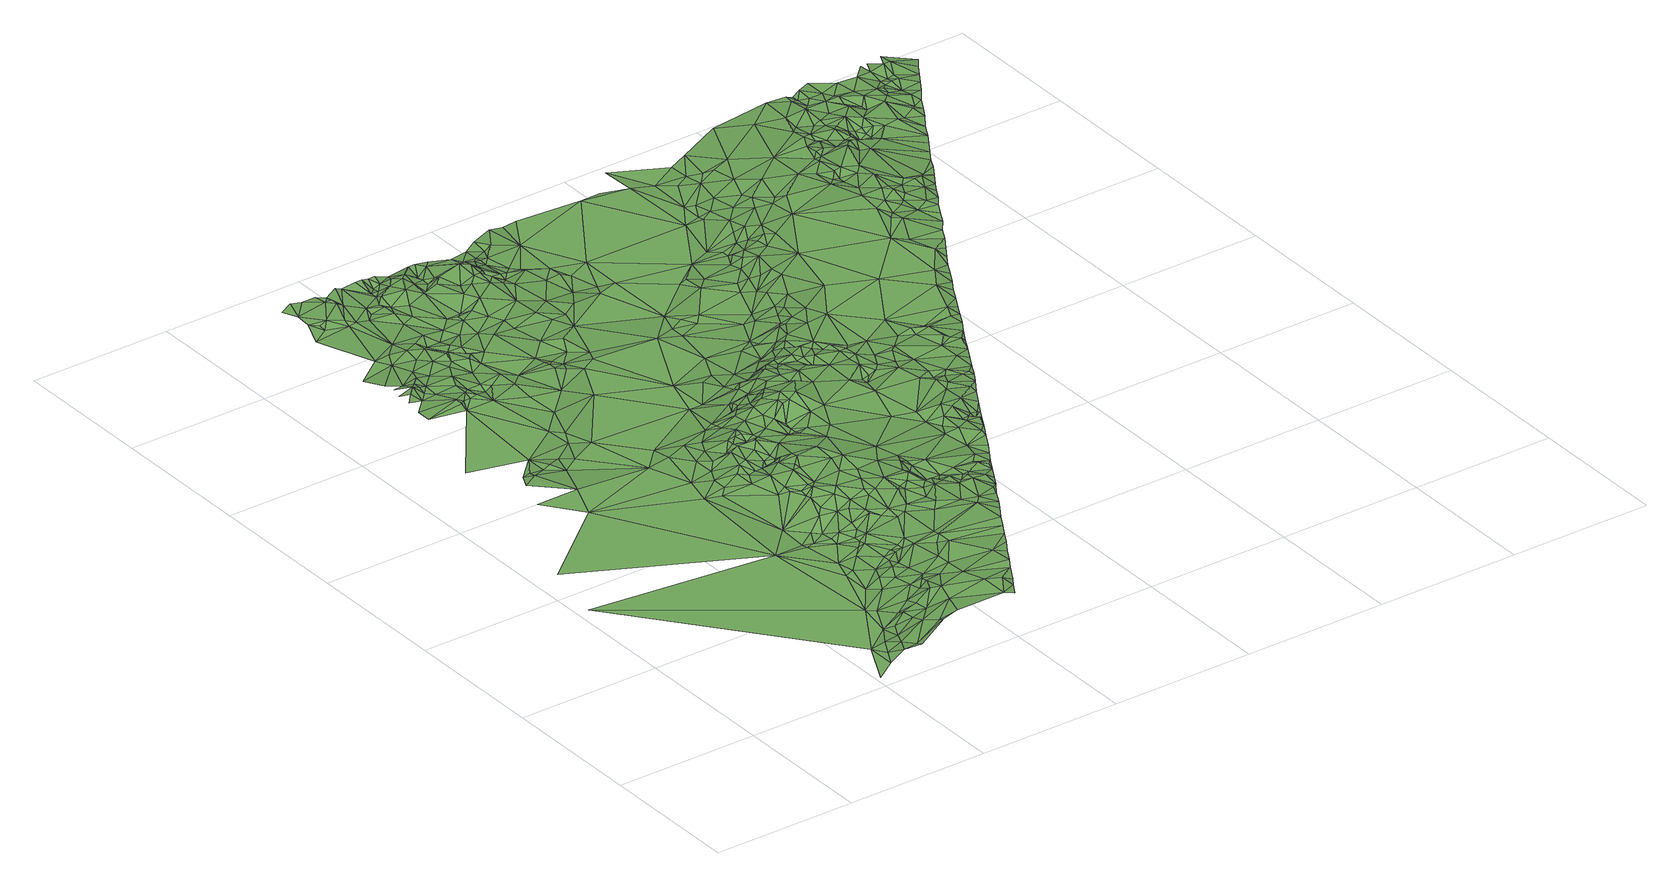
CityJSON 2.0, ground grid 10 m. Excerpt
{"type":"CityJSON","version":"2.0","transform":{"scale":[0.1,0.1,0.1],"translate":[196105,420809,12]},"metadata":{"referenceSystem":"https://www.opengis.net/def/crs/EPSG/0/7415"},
"CityObjects":{
"plantcover1":{"type":"PlantCover","attributes":{"3df_class":"Forest","bgt_fysiekvoorkomen":"groenvoorziening","bgt_status":"bestaand","identificatienamespace":"NL.IMGeo","begroeidterreindeeloptalud":"true","plus_fysiekvoorkomen":"gras- en kruidachtigen","relatievehoogteligging":0,"aantal_punten":0},"geometry":[{"type":"MultiSurface","lod":"1","boundaries":[[[0,1,2]],[[3,4,0]],[[4,5,0]],[[4,6,5]],[[0,5,7]],[[5,6,8]],[[5,8,7]],[[1,9,2]],[[8,6,10]],[[6,11,10]],[[12,0,7]],[[7,8,13]],[[9,14,15]],[[12,7,13]],[[8,10,16]],[[10,11,17]],[[0,12,1]],[[16,13,8]],[[13,18,12]],[[10,19,16]],[[19,10,17]],[[13,20,18]],[[16,20,13]],[[12,18,21]],[[14,22,23]],[[1,12,24]],[[20,21,18]],[[12,21,25]],[[24,12,25]],[[19,17,26]],[[16,27,20]],[[19,28,16]],[[21,20,27]],[[29,30,31]],[[25,21,32]],[[22,31,30]],[[19,26,28]],[[16,28,27]],[[24,25,33]],[[21,27,32]],[[24,34,1]],[[31,35,29]],[[32,33,25]],[[31,36,35]],[[37,29,35]],[[1,34,38]],[[32,27,39]],[[40,24,33]],[[9,1,41]],[[38,41,1]],[[22,42,31]],[[33,32,39]],[[27,28,43]],[[40,34,24]],[[43,39,27]],[[35,36,37]],[[36,31,42]],[[39,44,33]],[[9,45,14]],[[46,22,14]],[[26,47,28]],[[37,48,49]],[[44,40,33]],[[37,36,50]],[[34,51,38]],[[42,50,36]],[[39,52,44]],[[39,43,52]],[[41,38,53]],[[9,41,54]],[[40,55,34]],[[44,56,40]],[[34,55,51]],[[44,52,56]],[[28,57,43]],[[50,58,37]],[[38,51,59]],[[38,59,53]],[[42,58,50]],[[54,41,53]],[[54,60,9]],[[43,61,52]],[[56,62,40]],[[46,42,22]],[[40,62,55]],[[9,60,63]],[[52,61,56]],[[14,45,64]],[[55,65,51]],[[47,57,28]],[[66,58,42]],[[9,63,67]],[[56,61,62]],[[51,65,59]],[[53,68,54]],[[64,46,14]],[[43,69,61]],[[55,62,70]],[[71,72,73]],[[53,59,68]],[[9,67,45]],[[55,70,65]],[[37,58,74]],[[75,76,77]],[[57,69,43]],[[60,78,63]],[[76,79,80]],[[54,81,60]],[[46,66,42]],[[65,82,59]],[[83,65,70]],[[61,84,62]],[[72,71,75]],[[68,85,54]],[[75,79,76]],[[58,66,74]],[[48,86,73]],[[81,78,60]],[[68,59,87]],[[83,82,65]],[[62,88,70]],[[89,63,78]],[[86,71,73]],[[90,79,91]],[[59,82,87]],[[85,81,54]],[[67,63,89]],[[61,69,84]],[[92,48,37]],[[93,79,75]],[[94,95,47]],[[74,92,37]],[[62,84,88]],[[47,96,57]],[[81,97,78]],[[83,98,82]],[[99,93,75]],[[93,100,79]],[[101,83,70]],[[78,102,89]],[[103,104,105]],[[68,87,106]],[[97,102,78]],[[107,91,79]],[[85,68,106]],[[95,96,47]],[[82,98,87]],[[100,107,79]],[[71,99,75]],[[45,67,108]],[[83,109,98]],[[66,110,74]],[[98,111,87]],[[88,101,70]],[[85,112,81]],[[103,105,91]],[[81,113,97]],[[93,114,100]],[[67,89,115]],[[87,111,106]],[[110,66,46]],[[99,114,93]],[[100,114,107]],[[107,116,91]],[[97,113,102]],[[86,48,117]],[[85,106,112]],[[57,118,69]],[[101,109,83]],[[119,113,81]],[[98,109,111]],[[112,119,81]],[[86,117,71]],[[89,102,115]],[[114,116,107]],[[45,108,120]],[[106,111,121]],[[67,122,108]],[[95,123,96]],[[109,121,111]],[[57,96,118]],[[103,124,104]],[[71,125,99]],[[48,126,117]],[[112,106,127]],[[45,128,64]],[[91,116,129]],[[84,69,130]],[[84,131,88]],[[106,121,127]],[[127,119,112]],[[71,117,125]],[[99,132,114]],[[45,120,128]],[[133,92,74]],[[119,134,113]],[[115,135,67]],[[110,133,74]],[[109,136,121]],[[102,113,137]],[[92,138,48]],[[139,101,88]],[[136,109,101]],[[129,103,91]],[[122,67,140]],[[119,127,134]],[[114,141,116]],[[121,136,127]],[[138,126,48]],[[96,123,118]],[[99,125,132]],[[134,142,113]],[[137,115,102]],[[126,125,117]],[[108,143,120]],[[144,140,67]],[[135,144,67]],[[145,46,64]],[[118,146,69]],[[113,142,137]],[[122,143,108]],[[131,139,88]],[[141,129,116]],[[147,110,46]],[[126,148,125]],[[128,149,64]],[[132,150,114]],[[134,127,151]],[[84,130,131]],[[101,152,136]],[[153,115,137]],[[114,150,141]],[[130,69,146]],[[153,135,115]],[[120,154,128]],[[138,148,126]],[[155,92,133]],[[156,101,139]],[[120,143,154]],[[125,157,132]],[[134,151,142]],[[157,125,148]],[[158,127,136]],[[159,124,103]],[[160,161,162]],[[145,147,46]],[[163,137,142]],[[145,64,164]],[[122,140,165]],[[155,138,92]],[[156,152,101]],[[164,64,149]],[[124,166,160]],[[167,143,122]],[[168,103,129]],[[156,139,131]],[[151,127,169]],[[157,150,132]],[[142,170,163]],[[142,151,170]],[[165,167,122]],[[137,171,153]],[[140,172,165]],[[143,173,154]],[[129,141,174]],[[153,171,135]],[[140,144,172]],[[154,175,128]],[[162,161,176]],[[138,177,148]],[[127,158,169]],[[128,175,149]],[[148,177,157]],[[161,160,166]],[[143,167,173]],[[178,144,135]],[[159,103,179]],[[162,180,181]],[[182,136,152]],[[183,137,163]],[[176,180,162]],[[144,178,172]],[[184,165,172]],[[159,185,124]],[[180,176,161]],[[178,135,171]],[[151,169,170]],[[158,136,182]],[[154,173,175]],[[186,150,157]],[[141,150,187]],[[129,174,168]],[[137,183,171]],[[103,168,179]],[[188,181,189]],[[163,170,183]],[[172,178,184]],[[177,186,157]],[[190,164,149]],[[167,165,191]],[[110,192,133]],[[167,193,173]],[[141,187,174]],[[138,194,177]],[[191,165,184]],[[169,195,170]],[[193,175,173]],[[138,155,196]],[[166,124,185]],[[180,161,166]],[[147,145,197]],[[198,130,146]],[[158,195,169]],[[145,164,197]],[[171,199,178]],[[184,178,200]],[[149,175,201]],[[190,149,201]],[[183,199,171]],[[181,202,189]],[[203,193,167]],[[185,159,179]],[[170,204,183]],[[205,175,193]],[[177,194,186]],[[178,199,200]],[[138,206,194]],[[180,207,181]],[[195,158,182]],[[170,195,204]],[[191,184,200]],[[186,208,150]],[[164,190,209]],[[210,167,191]],[[196,206,138]],[[130,211,131]],[[187,150,208]],[[203,167,210]],[[203,205,193]],[[133,192,155]],[[175,205,201]],[[168,174,212]],[[166,213,180]],[[131,214,156]],[[168,212,179]],[[202,181,207]],[[215,199,183]],[[198,216,130]],[[174,187,217]],[[218,191,200]],[[197,164,209]],[[182,152,219]],[[195,182,220]],[[215,183,204]],[[190,201,221]],[[190,221,209]],[[210,191,222]],[[194,223,186]],[[218,222,191]],[[205,203,224]],[[217,225,174]],[[226,203,210]],[[185,179,227]],[[228,180,213]],[[208,217,187]],[[212,174,225]],[[185,229,166]],[[204,195,230]],[[166,229,213]],[[231,200,199]],[[205,232,201]],[[233,203,226]],[[147,234,110]],[[186,223,208]],[[227,179,212]],[[152,156,235]],[[224,203,233]],[[180,228,207]],[[130,216,211]],[[182,219,220]],[[230,215,204]],[[236,226,210]],[[205,224,237]],[[201,232,221]],[[238,196,155]],[[206,223,194]],[[239,199,215]],[[205,237,232]],[[220,240,195]],[[210,222,241]],[[236,233,226]],[[241,222,218]],[[197,209,242]],[[221,243,209]],[[147,197,244]],[[230,195,240]],[[245,202,207]],[[221,232,246]],[[211,214,131]],[[217,208,247]],[[229,185,248]],[[249,218,200]],[[224,233,250]],[[251,225,217]],[[231,199,239]],[[252,236,210]],[[212,225,251]],[[253,213,229]],[[230,239,215]],[[233,236,250]],[[243,221,246]],[[252,210,241]],[[227,212,254]],[[242,209,243]],[[238,206,196]],[[255,237,224]],[[224,250,255]],[[247,251,217]],[[251,254,212]],[[256,185,227]],[[213,253,228]],[[231,249,200]],[[250,236,252]],[[223,257,208]],[[207,228,258]],[[245,207,259]],[[219,152,235]],[[220,219,260]],[[232,237,261]],[[208,257,247]],[[249,241,218]],[[246,232,262]],[[223,206,263]],[[207,258,259]],[[264,243,246]],[[238,155,192]],[[237,255,261]],[[239,230,265]],[[244,197,242]],[[240,220,266]],[[256,227,254]],[[267,156,214]],[[228,253,258]],[[265,230,240]],[[261,262,232]],[[185,268,248]],[[220,260,269]],[[192,110,234]],[[270,254,251]],[[259,258,253]],[[229,248,271]],[[272,231,239]],[[246,273,264]],[[206,238,263]],[[274,251,247]],[[243,275,242]],[[229,271,253]],[[266,220,269]],[[276,255,250]],[[223,263,257]],[[252,276,250]],[[262,273,246]],[[256,268,185]],[[247,257,274]],[[275,243,264]],[[241,277,252]],[[235,156,267]],[[255,276,261]],[[272,239,265]],[[251,274,278]],[[279,254,270]],[[251,280,270]],[[279,256,254]],[[240,281,265]],[[280,251,278]],[[266,281,240]],[[282,264,273]],[[259,253,283]],[[284,231,272]],[[262,261,285]],[[284,249,231]],[[277,241,249]],[[275,264,282]],[[260,219,286]],[[234,147,244]],[[262,285,273]],[[271,248,287]],[[288,242,275]],[[276,252,277]],[[261,276,285]],[[244,242,288]],[[289,282,273]],[[274,257,290]],[[248,291,287]],[[273,285,289]],[[281,292,265]],[[282,289,275]],[[281,266,292]],[[266,269,293]],[[260,294,269]],[[274,290,278]],[[268,291,248]],[[271,295,253]],[[249,284,277]],[[278,290,280]],[[283,253,295]],[[286,219,235]],[[266,293,292]],[[296,263,238]],[[297,272,265]],[[298,256,279]],[[263,299,257]],[[300,271,287]],[[301,279,270]],[[280,301,270]],[[302,265,292]],[[303,244,288]],[[260,286,294]],[[275,289,304]],[[269,294,293]],[[272,297,284]],[[256,298,268]],[[276,305,285]],[[285,306,289]],[[287,291,300]],[[304,288,275]],[[307,244,303]],[[308,265,302]],[[290,257,299]],[[300,309,271]],[[297,265,308]],[[310,292,293]],[[238,192,311]],[[312,303,288]],[[305,306,285]],[[296,313,263]],[[314,291,268]],[[289,306,304]],[[277,315,276]],[[279,301,298]],[[292,310,302]],[[315,277,284]],[[312,307,303]],[[293,294,310]],[[296,238,316]],[[313,317,263]],[[318,295,271]],[[290,319,280]],[[312,288,304]],[[300,291,320]],[[268,298,314]],[[309,318,271]],[[244,307,234]],[[299,263,317]],[[235,267,321]],[[305,276,315]],[[300,320,309]],[[286,235,322]],[[314,320,291]],[[319,301,280]],[[323,310,294]],[[302,324,308]],[[238,311,316]],[[325,294,286]],[[310,326,302]],[[307,312,327]],[[297,328,284]],[[329,309,320]],[[306,330,304]],[[306,305,331]],[[332,297,308]],[[324,302,326]],[[309,329,318]],[[333,295,334]],[[294,335,323]],[[295,318,334]],[[322,325,286]],[[312,304,336]],[[326,310,323]],[[324,332,308]],[[337,235,321]],[[307,327,338]],[[235,337,322]],[[315,284,328]],[[339,290,299]],[[314,340,320]],[[313,341,317]],[[298,342,314]],[[294,325,335]],[[296,343,313]],[[331,305,344]],[[330,336,304]],[[331,345,306]],[[346,298,301]],[[290,339,319]],[[316,343,296]],[[306,345,330]],[[344,305,315]],[[299,317,341]],[[312,336,327]],[[323,347,326]],[[348,234,307]],[[326,349,324]],[[338,348,307]],[[349,332,324]],[[347,323,335]],[[350,297,332]],[[313,343,341]],[[333,334,351]],[[320,352,329]],[[353,192,234]],[[342,340,314]],[[319,346,301]],[[334,318,354]],[[331,344,355]],[[298,346,342]],[[318,329,356]],[[311,343,316]],[[192,353,311]],[[357,345,331]],[[332,349,358]],[[350,328,297]],[[357,331,355]],[[340,352,320]],[[359,347,335]],[[359,335,325]],[[360,326,347]],[[327,361,338]],[[362,351,334]],[[360,349,326]],[[344,315,363]],[[337,364,322]],[[325,322,365]],[[358,350,332]],[[362,334,354]],[[318,356,354]],[[355,344,363]],[[327,336,366]],[[357,367,345]],[[357,355,363]],[[347,359,360]],[[329,352,356]],[[368,359,325]],[[361,369,338]],[[299,341,370]],[[351,362,371]],[[336,330,372]],[[327,366,361]],[[345,372,330]],[[369,348,338]],[[322,364,373]],[[374,358,349]],[[346,375,342]],[[376,234,348]],[[373,365,322]],[[315,328,377]],[[377,363,315]],[[339,299,378]],[[341,343,370]],[[362,354,379]],[[367,380,345]],[[365,368,325]],[[360,374,349]],[[374,350,358]],[[354,356,379]],[[311,381,343]],[[371,362,379]],[[342,382,340]],[[383,366,336]],[[342,375,384]],[[360,359,385]],[[319,339,386]],[[359,368,385]],[[319,387,346]],[[357,388,367]],[[376,353,234]],[[357,363,388]],[[382,352,340]],[[336,372,383]],[[371,379,389]],[[380,372,345]],[[361,390,369]],[[346,391,375]],[[299,370,378]],[[356,392,379]],[[368,365,393]],[[366,390,361]],[[369,390,348]],[[352,394,356]],[[393,385,368]],[[342,384,382]],[[395,374,360]],[[367,396,380]],[[363,377,388]],[[381,311,353]],[[391,384,375]],[[356,394,392]],[[397,339,378]],[[360,385,395]],[[398,373,364]],[[398,365,373]],[[399,366,383]],[[400,343,381]],[[386,387,319]],[[367,388,396]],[[391,346,387]],[[400,370,343]],[[397,386,339]],[[389,379,401]],[[348,402,376]],[[393,365,403]],[[379,392,401]],[[380,396,372]],[[385,393,404]],[[390,366,405]],[[352,406,394]],[[382,406,352]],[[407,383,372]],[[366,399,405]],[[390,408,348]],[[365,398,403]],[[395,385,404]],[[399,383,407]],[[393,403,404]],[[407,372,396]],[[394,409,392]],[[410,378,370]],[[382,384,411]],[[408,402,348]],[[376,412,353]],[[409,401,392]],[[328,350,413]],[[414,384,391]],[[388,415,396]],[[388,377,416]],[[408,390,405]],[[377,328,417]],[[406,409,394]],[[396,415,407]],[[382,418,406]],[[410,370,400]],[[403,398,419]],[[402,420,376]],[[414,391,387]],[[405,399,421]],[[374,413,350]],[[421,399,407]],[[395,404,422]],[[423,374,395]],[[424,376,420]],[[414,411,384]],[[425,418,382]],[[408,405,421]],[[415,388,416]],[[424,412,376]],[[425,382,411]],[[404,403,426]],[[406,418,427]],[[406,428,409]],[[429,397,378]],[[430,386,397]],[[403,419,426]],[[395,422,431]],[[408,421,432]],[[433,407,415]],[[401,409,434]],[[426,422,404]],[[435,378,410]],[[406,427,428]],[[421,407,433]],[[377,417,416]],[[408,436,402]],[[437,387,386]],[[425,438,418]],[[439,420,402]],[[423,395,431]],[[411,440,425]],[[418,438,427]],[[400,435,410]],[[428,441,409]],[[408,432,436]],[[442,353,412]],[[439,424,420]],[[443,381,353]],[[414,387,437]],[[444,411,414]],[[441,434,409]],[[402,436,439]],[[425,440,438]],[[432,421,445]],[[443,400,381]],[[446,415,416]],[[426,447,422]],[[374,423,448]],[[428,427,449]],[[397,429,430]],[[440,411,444]],[[438,449,427]],[[429,378,435]],[[445,421,433]],[[439,450,424]],[[417,328,451]],[[442,412,424]],[[452,431,422]],[[447,452,422]],[[450,439,436]],[[430,437,386]],[[446,433,415]],[[451,328,413]],[[374,448,413]],[[426,452,447]],[[436,432,453]],[[441,428,454]],[[431,452,423]],[[441,455,434]],[[428,449,454]],[[453,432,445]],[[414,456,444]],[[457,440,444]],[[440,458,438]],[[450,459,424]],[[460,353,442]],[[449,438,458]],[[445,433,461]],[[462,450,436]],[[441,454,455]],[[437,456,414]],[[424,459,442]],[[462,436,453]],[[400,443,435]],[[461,433,446]],[[458,440,457]],[[423,452,463]],[[457,444,456]],[[449,458,454]],[[464,453,445]],[[445,461,464]],[[465,450,462]],[[429,466,430]],[[417,467,416]],[[460,443,353]],[[435,466,429]],[[465,468,450]],[[423,463,448]],[[468,459,450]],[[416,469,446]],[[455,454,470]],[[471,462,453]],[[464,461,446]],[[457,456,472]],[[471,453,464]],[[473,437,430]],[[457,474,458]],[[457,472,474]],[[475,465,462]],[[473,430,466]],[[456,437,476]],[[460,442,459]],[[456,477,472]],[[471,475,462]],[[458,478,454]],[[475,468,465]],[[413,448,479]],[[417,451,480]],[[467,469,416]],[[481,448,463]],[[454,482,470]],[[483,471,464]],[[458,474,484]],[[456,476,477]],[[466,435,485]],[[486,451,413]],[[472,477,487]],[[474,472,488]],[[458,484,478]],[[482,454,478]],[[475,471,489]],[[488,472,487]],[[468,475,490]],[[479,486,413]],[[491,459,468]],[[489,471,483]],[[417,480,467]],[[492,476,437]],[[437,473,492]],[[484,474,493]],[[446,494,464]],[[474,488,493]],[[483,464,495]],[[490,475,489]],[[448,481,496]],[[491,468,490]],[[479,448,497]],[[477,498,487]],[[499,451,486]],[[466,485,473]],[[476,498,477]],[[488,487,500]],[[478,484,501]],[[479,499,486]],[[482,478,502]],[[489,483,503]],[[484,493,501]],[[448,496,497]],[[469,494,446]],[[488,500,493]],[[476,492,498]],[[480,451,504]],[[459,491,505]],[[506,490,489]],[[495,464,494]],[[495,503,483]],[[460,459,507]],[[500,487,498]],[[501,502,478]],[[490,508,491]],[[509,435,443]],[[504,451,499]],[[503,506,489]],[[510,485,435]],[[443,460,511]],[[512,499,479]],[[508,490,506]],[[493,500,513]],[[497,512,479]],[[513,501,493]],[[507,459,505]],[[495,514,503]],[[515,482,502]],[[492,473,516]],[[467,517,469]],[[518,500,498]],[[494,514,495]],[[519,473,485]],[[520,491,508]],[[521,502,501]],[[492,522,498]],[[506,503,523]],[[497,496,524]],[[499,512,525]],[[523,503,514]],[[513,500,518]],[[491,520,505]],[[513,526,501]],[[443,511,527]],[[499,528,504]],[[512,497,524]],[[499,525,528]],[[529,508,506]],[[469,517,530]],[[526,521,501]],[[515,502,521]],[[467,480,531]],[[532,514,494]],[[509,510,435]],[[522,518,498]],[[532,523,514]],[[533,494,469]],[[520,508,529]],[[519,516,473]],[[506,523,534]],[[535,513,518]],[[536,526,513]],[[512,537,525]],[[538,480,504]],[[539,511,460]],[[516,522,492]],[[530,533,469]],[[521,526,536]],[[509,443,527]],[[460,507,539]],[[528,525,537]],[[529,506,534]],[[535,536,513]],[[524,540,512]],[[541,507,505]],[[530,517,542]],[[485,510,519]],[[537,512,540]],[[543,517,467]],[[532,544,523]],[[545,535,518]],[[522,545,518]],[[520,546,505]],[[528,547,504]],[[494,548,532]],[[544,534,523]],[[549,515,521]],[[520,529,550]],[[521,536,549]],[[537,551,528]],[[540,524,552]],[[533,530,542]],[[553,542,517]],[[541,505,546]],[[529,534,554]],[[555,494,533]],[[540,556,537]],[[527,511,557]],[[550,529,554]],[[537,556,551]],[[538,558,480]],[[531,480,558]],[[556,540,552]],[[555,548,494]],[[559,544,532]],[[507,541,539]],[[520,550,546]],[[528,551,547]],[[553,533,542]],[[467,531,543]],[[519,560,516]],[[543,553,517]],[[547,538,504]],[[549,561,515]],[[532,548,559]],[[554,534,562]],[[509,527,563]],[[534,544,562]],[[541,546,564]],[[536,565,549]],[[566,522,516]],[[541,564,539]],[[552,567,556]],[[566,545,522]],[[556,568,551]],[[562,550,554]],[[563,527,557]],[[510,569,519]],[[536,535,570]],[[571,533,553]],[[572,555,533]],[[547,551,568]],[[562,544,559]],[[568,556,567]],[[570,535,545]],[[546,550,573]],[[560,519,574]],[[516,560,566]],[[565,561,549]],[[571,572,533]],[[573,550,562]],[[555,572,548]],[[574,519,569]],[[511,539,575]],[[548,576,559]],[[571,553,543]],[[511,575,557]],[[576,562,559]],[[570,565,536]],[[509,563,577]],[[510,509,578]],[[564,546,579]],[[547,568,580]],[[572,581,548]],[[564,579,539]],[[548,581,576]],[[577,563,557]],[[580,568,567]],[[566,570,545]],[[566,560,574]],[[579,546,573]],[[569,510,578]],[[572,571,582]],[[583,562,576]],[[543,584,571]],[[547,585,538]],[[586,561,565]],[[558,538,587]],[[583,576,581]],[[573,562,588]],[[531,589,543]],[[580,590,547]],[[531,558,591]],[[582,571,584]],[[557,575,577]],[[572,592,581]],[[585,587,538]],[[539,579,593]],[[579,573,594]],[[547,590,585]],[[574,569,595]],[[566,574,595]],[[565,570,586]],[[587,596,558]],[[589,531,591]],[[582,592,572]],[[597,584,543]],[[575,539,598]],[[594,573,588]],[[591,558,596]],[[592,583,581]],[[539,593,598]],[[589,597,543]],[[569,578,595]],[[595,570,566]],[[584,599,582]],[[509,577,600]],[[562,583,601]],[[509,602,578]],[[579,594,593]],[[585,603,587]],[[597,599,584]],[[588,562,601]],[[577,575,604]],[[587,605,596]],[[591,606,589]],[[591,596,606]],[[607,582,599]],[[594,588,608]],[[609,586,570]],[[594,608,593]],[[582,607,592]],[[590,603,585]],[[606,597,589]],[[587,603,605]],[[575,598,604]],[[598,593,610]],[[601,583,592]],[[599,597,607]],[[610,593,608]],[[596,605,606]],[[509,600,602]],[[608,588,611]],[[612,609,570]],[[613,610,608]],[[614,598,610]],[[615,577,604]],[[606,605,616]],[[598,614,604]],[[588,601,611]],[[603,617,605]],[[607,618,592]],[[611,613,608]],[[597,606,619]],[[605,617,616]],[[600,577,615]],[[614,610,613]],[[597,620,607]],[[606,616,621]],[[595,578,622]],[[616,617,621]],[[592,623,601]],[[619,606,621]],[[624,604,614]],[[625,613,611]],[[578,602,622]],[[597,619,620]],[[592,618,623]],[[625,614,613]],[[626,602,600]],[[607,627,618]],[[570,595,628]],[[629,604,624]],[[604,629,615]],[[620,627,607]],[[624,614,625]],[[626,600,630]],[[611,601,631]],[[619,621,632]],[[570,628,612]],[[600,615,633]],[[627,634,618]],[[602,626,622]],[[618,634,623]],[[625,611,631]],[[630,600,633]],[[620,619,635]],[[619,632,635]],[[627,620,636]],[[629,637,615]],[[638,624,625]],[[626,630,622]],[[624,638,629]],[[627,639,634]],[[633,615,637]],[[640,636,620]],[[636,639,627]],[[634,641,623]],[[620,635,642]],[[629,643,637]],[[634,639,641]],[[642,640,620]],[[625,631,638]],[[633,644,630]],[[640,639,636]],[[623,645,601]],[[629,646,643]],[[638,646,629]],[[644,633,637]],[[622,630,647]],[[595,622,648]],[[642,635,649]],[[631,601,645]],[[644,647,630]],[[650,639,640]],[[650,640,642]],[[643,651,637]],[[650,642,649]],[[639,652,641]],[[623,641,653]],[[651,644,637]],[[646,651,643]],[[648,628,595]],[[654,638,631]],[[650,655,639]],[[647,656,622]],[[638,654,646]],[[657,647,644]],[[651,657,644]],[[652,639,655]],[[658,659,622]],[[658,622,656]],[[660,647,657]],[[654,651,646]],[[656,647,660]],[[641,652,653]],[[661,657,651]],[[661,660,657]],[[661,656,660]],[[654,631,645]],[[648,622,659]],[[661,651,662]],[[663,623,653]],[[645,623,663]],[[655,664,652]],[[659,658,665]],[[654,662,651]],[[658,656,665]],[[656,661,665]],[[652,664,653]],[[666,661,662]],[[665,661,667]],[[666,667,661]],[[665,668,659]],[[653,664,669]],[[654,670,662]],[[671,666,662]],[[671,667,666]],[[662,670,671]],[[659,668,672]],[[659,673,648]],[[665,667,674]],[[653,669,675]],[[676,677,628]],[[676,628,648]],[[668,665,674]],[[659,672,673]],[[667,671,678]],[[663,653,675]],[[671,670,678]],[[667,678,674]],[[668,674,672]],[[654,679,670]],[[654,645,680]],[[681,648,673]],[[645,663,682]],[[663,675,683]],[[681,684,648]],[[684,676,648]],[[670,679,678]],[[678,685,674]],[[686,673,672]],[[685,672,674]],[[673,686,681]],[[687,663,683]],[[672,688,686]],[[686,689,681]],[[689,684,681]],[[654,680,679]],[[682,680,645]],[[690,676,684]],[[687,682,663]],[[672,685,688]],[[691,676,690]],[[692,685,678]],[[692,678,679]],[[693,689,686]],[[688,693,686]],[[687,694,682]],[[695,690,684]],[[689,696,684]],[[697,688,685]],[[698,693,688]],[[697,685,692]],[[698,688,697]],[[689,693,696]],[[696,695,684]],[[682,694,699]],[[690,700,691]],[[701,692,679]],[[697,692,702]],[[695,703,690]],[[704,682,699]],[[705,693,698]],[[680,682,704]],[[702,692,701]],[[696,693,705]],[[706,698,697]],[[696,703,695]],[[706,697,702]],[[703,700,690]],[[680,707,679]],[[705,698,706]],[[708,704,699]],[[709,680,704]],[[703,696,710]],[[705,711,696]],[[696,711,710]],[[701,679,712]],[[708,713,704]],[[680,709,714]],[[715,702,701]],[[710,716,703]],[[703,716,700]],[[709,704,717]],[[705,718,711]],[[702,715,706]],[[711,718,710]],[[707,719,679]],[[720,680,714]],[[704,713,717]],[[707,680,720]],[[679,719,712]],[[718,716,710]],[[721,705,706]],[[709,717,722]],[[722,714,709]],[[718,705,721]],[[712,715,701]],[[723,720,714]],[[720,723,707]],[[715,721,706]],[[724,707,723]],[[725,716,718]],[[724,719,707]],[[726,723,714]],[[727,714,722]],[[712,728,715]],[[712,719,729]],[[730,724,723]],[[726,714,727]],[[726,730,723]],[[728,712,731]],[[719,724,732]],[[729,719,732]],[[712,729,733]],[[731,712,733]],[[728,734,715]],[[721,715,735]],[[736,718,721]],[[730,737,724]],[[731,738,728]],[[730,726,737]],[[739,731,733]],[[740,726,727]],[[738,731,739]],[[715,734,735]],[[741,732,724]],[[724,737,741]],[[728,738,734]],[[725,718,736]],[[742,733,729]],[[732,743,729]],[[726,744,737]],[[739,733,742]],[[739,745,738]],[[746,726,740]],[[747,732,741]],[[729,743,742]],[[737,748,741]],[[734,738,745]],[[745,739,742]],[[726,746,744]],[[721,735,749]],[[743,732,747]],[[737,744,748]],[[750,734,745]],[[735,734,750]],[[751,747,741]],[[741,748,751]],[[742,752,745]],[[751,743,747]],[[752,742,743]],[[753,735,750]],[[721,749,754]],[[744,746,755]],[[749,735,753]],[[721,756,736]],[[748,744,757]],[[721,754,756]],[[753,750,758]],[[748,757,751]],[[752,743,759]],[[759,743,751]],[[755,757,744]],[[753,758,749]],[[745,760,750]],[[760,745,752]],[[758,750,761]],[[749,758,762]],[[763,759,751]],[[763,751,757]],[[725,736,764]],[[757,755,765]],[[749,766,754]],[[749,762,766]],[[750,760,761]],[[761,762,758]],[[759,767,752]],[[768,759,763]],[[768,763,757]],[[769,756,754]],[[770,757,765]],[[771,760,752]],[[754,766,769]],[[756,772,736]],[[773,766,762]],[[770,768,757]],[[773,762,761]],[[771,752,767]],[[766,773,769]],[[774,759,768]],[[769,775,756]],[[774,767,759]],[[775,772,756]],[[772,764,736]],[[761,760,776]],[[761,777,773]],[[778,769,773]],[[768,770,779]],[[776,760,771]],[[769,780,775]],[[777,761,776]],[[779,774,768]],[[778,773,777]],[[781,776,771]],[[781,771,767]],[[769,782,780]],[[778,782,769]],[[777,776,781]],[[775,783,772]],[[784,774,779]],[[785,778,777]],[[785,777,781]],[[775,780,783]],[[786,767,774]],[[782,787,780]],[[764,772,788]],[[789,785,781]],[[778,790,782]],[[781,767,791]],[[785,792,778]],[[783,780,787]],[[784,786,774]],[[778,792,790]],[[783,788,772]],[[789,792,785]],[[793,789,781]],[[782,794,787]],[[781,791,793]],[[790,794,782]],[[764,788,795]],[[787,796,783]],[[789,797,792]],[[798,791,767]],[[793,797,789]],[[786,798,767]],[[792,794,790]],[[788,783,799]],[[800,792,797]],[[787,794,796]],[[801,797,793]],[[801,793,791]],[[794,792,800]],[[802,800,797]],[[788,803,795]],[[799,803,788]],[[783,804,799]],[[802,797,801]],[[783,796,804]],[[805,794,800]],[[805,800,802]],[[795,803,806]],[[807,803,799]],[[808,801,791]],[[801,809,802]],[[804,807,799]],[[805,802,809]],[[806,803,810]],[[805,811,794]],[[796,794,812]],[[810,803,807]],[[791,798,813]],[[808,809,801]],[[809,811,805]],[[796,812,804]],[[811,812,794]],[[808,811,809]],[[804,814,807]],[[815,808,791]],[[814,810,807]],[[813,815,791]],[[812,816,804]],[[817,811,808]],[[804,816,818]],[[804,819,814]],[[804,818,819]],[[814,820,810]],[[811,821,812]],[[815,817,808]],[[812,822,816]],[[816,822,818]],[[817,823,811]],[[812,821,822]],[[811,823,821]],[[819,824,814]],[[814,824,820]],[[818,825,819]],[[817,815,826]],[[822,827,818]],[[826,828,817]],[[817,828,823]],[[821,827,822]],[[827,825,818]],[[824,819,825]],[[823,827,821]],[[829,828,826]],[[828,830,823]],[[829,830,828]],[[831,827,823]],[[832,825,827]],[[831,832,827]],[[830,833,823]],[[833,831,823]],[[825,834,824]],[[829,835,830]],[[832,834,825]],[[831,836,832]],[[830,835,833]],[[836,837,832]],[[833,838,831]],[[838,836,831]],[[837,839,832]],[[835,840,833]],[[841,834,832]],[[836,842,837]],[[839,841,832]],[[833,840,838]],[[838,842,836]],[[842,839,837]],[[841,843,834]],[[844,841,839]],[[845,834,843]],[[839,842,844]],[[840,846,838]],[[842,838,846]],[[843,841,847]],[[847,841,844]],[[848,844,842]],[[848,847,844]],[[849,843,847]],[[850,842,846]],[[847,848,851]],[[850,848,842]],[[852,843,849]],[[847,851,849]],[[851,853,849]],[[851,848,854]],[[854,848,850]],[[853,851,854]],[[853,855,849]],[[854,856,853]],[[853,857,855]],[[856,857,853]]]}]}
},
"vertices":[
[113,32,10],[138,72,10],[3,172,10],[98,2,10],[113,12,10],[118,22,11],[123,12,16],[123,32,12],[128,22,15],[133,157,10],[133,12,17],[133,7,19],[133,47,10],[133,32,13],[73,267,9],[13,217,10],[148,27,21],[153,12,27],[138,42,13],[153,17,24],[148,37,18],[148,47,17],[83,292,10],[53,292,10],[143,67,10],[148,52,14],[163,12,30],[158,37,21],[168,27,29],[68,327,7],[63,317,8],[73,322,9],[158,47,20],[158,57,17],[158,82,13],[73,327,8],[83,327,7],[83,342,7],[153,92,10],[168,47,27],[168,67,20],[153,112,10],[93,317,8],[173,42,29],[168,57,22],[138,237,10],[133,287,10],[198,12,30],[88,412,7],[43,352,7],[88,327,9],[163,92,15],[173,57,26],[158,112,12],[158,127,10],[168,82,18],[173,62,25],[198,32,30],[98,332,7],[168,102,14],[153,152,11],[183,57,27],[178,67,24],[153,157,10],[143,257,10],[173,92,19],[103,322,10],[153,177,11],[168,122,14],[193,47,30],[178,82,21],[88,422,10],[63,427,7],[63,417,7],[113,342,8],[73,437,7],[68,442,11],[63,437,9],[158,152,12],[73,447,12],[63,447,9],[168,142,13],[178,102,17],[178,92,20],[193,62,29],[173,127,16],[88,417,9],[178,107,17],[193,72,29],[163,162,13],[63,452,11],[73,457,8],[113,362,7],[78,442,8],[204,9,29],[209,17,29],[208,27,30],[168,147,14],[183,102,21],[83,437,8],[78,447,10],[193,97,26],[168,157,13],[83,482,7],[58,477,7],[63,462,9],[178,127,17],[78,452,10],[148,232,11],[188,102,22],[123,332,10],[183,107,20],[178,132,16],[173,147,17],[83,447,9],[173,167,19],[83,457,10],[93,422,7],[220,35,29],[178,137,16],[153,237,13],[188,107,22],[168,202,19],[215,26,27],[78,492,7],[98,427,9],[98,422,7],[183,132,20],[153,247,13],[88,467,8],[223,57,30],[208,82,30],[98,437,9],[118,352,9],[183,142,18],[178,182,23],[193,107,25],[183,162,21],[108,412,7],[203,87,28],[173,197,22],[93,457,8],[183,147,20],[163,222,19],[178,187,22],[148,287,12],[225,43,29],[148,302,10],[103,422,8],[158,257,13],[103,447,9],[193,142,26],[208,97,29],[178,172,21],[163,237,19],[128,377,8],[208,92,30],[103,432,7],[203,127,27],[88,492,8],[63,532,7],[73,537,9],[68,547,10],[188,157,24],[158,272,13],[173,202,23],[88,532,9],[173,217,24],[98,477,8],[198,137,25],[193,147,26],[188,172,27],[178,192,23],[168,232,19],[103,467,10],[168,242,21],[73,542,10],[113,427,4],[183,187,27],[98,487,10],[78,542,12],[68,557,11],[208,127,29],[193,162,26],[183,192,26],[98,502,7],[113,432,7],[108,457,9],[63,567,11],[73,572,11],[163,262,16],[183,207,29],[158,377,10],[173,232,20],[118,427,7],[203,137,28],[128,402,7],[163,292,13],[230,52,29],[193,177,29],[188,192,26],[173,257,21],[78,567,13],[178,232,20],[203,157,28],[173,242,23],[128,417,9],[88,557,14],[118,447,6],[168,277,14],[183,222,27],[241,70,29],[108,482,10],[88,537,11],[246,78,29],[203,162,30],[236,61,29],[113,462,9],[188,207,29],[223,117,30],[213,132,30],[173,262,18],[188,212,29],[128,432,9],[183,237,21],[113,467,12],[183,227,25],[108,492,9],[93,552,14],[93,532,10],[208,157,31],[203,187,31],[178,257,24],[183,232,17],[193,327,11],[248,107,31],[188,227,27],[183,247,24],[148,397,7],[208,172,31],[218,147,32],[193,217,31],[173,287,14],[178,267,23],[183,297,14],[88,567,13],[178,262,23],[123,457,10],[103,532,8],[208,202,31],[188,232,23],[118,472,9],[193,222,30],[98,552,11],[113,487,7],[188,237,23],[118,497,9],[128,452,7],[93,557,14],[93,562,13],[228,122,32],[188,252,27],[188,257,23],[138,427,7],[183,267,24],[218,162,33],[223,147,30],[251,87,29],[118,517,7],[228,132,30],[123,477,10],[108,542,10],[213,182,31],[188,262,21],[128,462,9],[188,272,25],[198,242,26],[208,217,32],[128,467,7],[123,487,7],[128,472,9],[223,152,30],[188,267,24],[103,567,14],[213,197,34],[193,257,25],[243,117,30],[108,537,8],[188,287,19],[193,262,24],[138,462,7],[118,527,10],[228,152,32],[233,142,30],[238,137,33],[108,567,12],[158,417,10],[228,182,32],[133,497,7],[158,437,7],[118,537,10],[138,487,7],[233,157,34],[188,292,18],[198,277,25],[208,247,26],[203,262,25],[188,297,17],[233,162,33],[118,542,9],[238,147,31],[173,407,9],[198,287,24],[158,422,10],[128,522,7],[223,227,29],[163,412,10],[158,427,9],[123,552,8],[148,482,7],[123,537,8],[257,96,29],[253,112,31],[243,147,31],[238,162,30],[253,132,31],[243,152,27],[203,292,24],[238,197,31],[123,547,11],[208,272,28],[213,252,22],[238,172,33],[118,567,13],[123,557,8],[248,142,30],[208,282,29],[262,104,28],[203,297,20],[153,472,9],[133,532,8],[163,427,8],[143,507,7],[168,422,7],[218,247,24],[213,267,26],[148,497,9],[248,147,28],[208,307,19],[243,167,30],[243,182,30],[123,567,13],[138,542,13],[203,357,10],[128,557,8],[218,252,22],[133,552,12],[218,257,22],[243,172,31],[253,142,31],[253,152,27],[208,297,23],[128,562,7],[223,247,26],[267,113,28],[263,132,31],[213,292,25],[218,262,23],[258,137,29],[208,302,22],[178,432,7],[128,567,12],[223,277,31],[268,117,30],[253,167,31],[148,502,9],[203,327,11],[233,237,29],[173,452,7],[133,562,9],[223,272,31],[183,412,10],[148,537,9],[218,287,29],[153,507,7],[263,142,29],[168,482,9],[163,492,9],[233,257,29],[133,567,12],[218,302,24],[158,502,10],[138,557,13],[263,137,31],[143,552,14],[263,152,29],[228,272,32],[168,472,8],[273,122,28],[223,292,29],[188,422,8],[143,567,8],[223,317,20],[273,132,30],[268,142,29],[223,297,26],[148,547,11],[228,282,33],[223,307,21],[148,557,13],[183,442,10],[163,517,13],[218,347,12],[283,187,29],[168,507,13],[233,272,36],[243,257,30],[268,222,30],[153,542,6],[278,130,27],[223,322,17],[228,297,28],[278,147,30],[283,157,29],[223,332,14],[158,537,12],[283,139,27],[158,547,7],[158,552,8],[193,467,8],[188,477,10],[278,152,28],[233,302,29],[243,287,33],[158,567,10],[198,452,9],[233,312,26],[188,497,9],[163,542,13],[228,322,20],[168,527,12],[158,557,7],[228,352,11],[228,407,11],[173,522,14],[243,292,30],[253,282,31],[283,142,29],[288,172,26],[163,547,10],[233,322,20],[283,207,28],[288,148,27],[243,302,30],[168,562,9],[163,567,10],[183,517,14],[178,527,16],[178,542,17],[238,342,13],[238,372,10],[248,287,31],[243,317,27],[294,157,26],[253,297,32],[243,322,24],[203,467,8],[278,252,30],[243,327,20],[273,272,30],[173,567,8],[248,312,28],[183,527,16],[203,487,8],[183,537,17],[248,322,26],[193,517,10],[188,522,14],[183,547,13],[293,187,30],[283,217,30],[299,165,26],[183,557,11],[253,312,29],[183,542,16],[213,472,10],[288,197,28],[188,527,11],[188,532,14],[253,317,27],[253,322,27],[253,337,19],[198,512,10],[188,537,14],[273,292,31],[263,302,30],[304,174,27],[303,177,29],[198,522,8],[293,202,31],[198,527,10],[193,547,11],[188,552,10],[263,312,28],[298,212,33],[258,342,17],[263,317,30],[258,362,13],[258,327,25],[248,427,10],[233,472,10],[243,402,10],[303,192,29],[198,542,9],[268,302,27],[198,562,9],[218,507,8],[283,267,27],[203,527,9],[223,487,7],[263,337,23],[198,552,9],[213,522,10],[268,312,29],[309,183,28],[303,197,28],[198,547,10],[243,412,10],[303,207,32],[268,332,26],[283,272,27],[308,247,31],[273,307,31],[288,282,31],[273,322,30],[208,532,8],[203,547,10],[308,197,28],[313,227,31],[268,367,14],[313,192,28],[263,357,17],[288,272,28],[303,262,33],[278,317,29],[213,527,8],[273,347,21],[313,212,32],[288,302,31],[208,557,8],[273,337,27],[313,202,26],[314,191,25],[293,272,30],[273,327,27],[288,292,30],[313,197,25],[258,407,11],[313,237,33],[283,312,29],[228,507,9],[208,567,10],[283,322,30],[253,417,11],[268,357,17],[213,557,11],[228,517,8],[319,200,26],[318,202,25],[238,482,8],[228,547,10],[298,277,30],[293,292,32],[278,342,27],[233,502,8],[278,387,13],[288,312,31],[263,412,13],[248,477,10],[283,357,24],[324,209,27],[293,302,31],[303,287,30],[298,307,29],[308,272,31],[328,222,30],[223,572,11],[318,232,32],[293,342,30],[318,252,30],[329,218,28],[318,247,28],[308,302,31],[288,362,22],[288,357,24],[248,507,10],[323,242,30],[318,267,31],[283,382,16],[313,282,32],[283,437,13],[308,342,31],[278,452,10],[335,227,29],[288,392,14],[333,237,30],[328,247,30],[318,287,31],[293,357,27],[233,572,9],[293,372,21],[303,357,30],[243,572,10],[298,372,25],[298,382,21],[298,417,14],[338,237,30],[340,235,28],[328,297,30],[343,257,30],[343,272,30],[345,244,28],[298,467,10],[333,317,30],[303,397,22],[308,382,26],[283,452,12],[338,292,30],[288,567,11],[303,407,18],[293,447,11],[328,372,30],[350,253,28],[303,427,14],[338,297,32],[355,262,28],[348,277,33],[308,422,18],[318,402,27],[348,292,32],[353,277,30],[348,297,30],[358,272,30],[313,417,21],[313,437,16],[358,357,31],[318,412,26],[313,447,14],[323,507,10],[360,271,28],[365,280,29],[323,432,24],[368,297,30],[373,307,30],[338,412,30],[370,288,29],[318,457,14],[318,442,20],[318,462,14],[313,472,11],[318,452,17],[323,447,21],[333,437,25],[383,332,30],[375,297,29],[328,462,17],[333,447,24],[333,457,20],[333,472,18],[380,306,28],[343,442,28],[338,447,27],[338,482,20],[333,502,13],[338,467,23],[385,315,28],[318,557,14],[303,567,11],[343,457,27],[363,452,30],[393,392,31],[333,507,12],[393,347,30],[390,324,28],[333,522,12],[353,477,26],[338,502,17],[395,332,28],[348,492,21],[338,517,14],[333,552,13],[318,582,13],[363,472,28],[348,512,18],[400,341,28],[343,542,14],[353,532,17],[358,487,27],[358,497,24],[405,350,28],[353,562,14],[373,472,30],[368,477,28],[353,547,15],[408,367,30],[363,512,26],[373,497,30],[408,427,30],[410,358,28],[403,387,29],[358,537,20],[363,532,23],[403,467,30],[416,367,28],[413,407,31],[393,487,31],[363,562,19],[421,375,29],[373,532,27],[408,442,32],[408,412,31],[393,512,31],[426,384,29],[413,417,30],[418,432,30],[388,567,27],[428,412,29],[432,392,29],[403,482,30],[413,452,31],[423,422,30],[408,472,29],[423,442,32],[413,467,28],[413,492,31],[413,497,30],[408,552,30],[428,427,29],[413,477,31],[413,472,28],[437,401,29],[428,437,32],[423,467,31],[428,457,33],[438,417,30],[418,477,32],[442,410,29],[428,442,32],[433,432,30],[418,512,30],[418,497,30],[438,442,29],[428,472,32],[418,502,31],[423,522,30],[448,418,28],[423,532,29],[448,432,29],[423,502,32],[443,447,30],[438,497,31],[433,502,29],[428,512,30],[448,442,30],[428,567,31],[453,427,27],[428,517,28],[448,487,30],[453,442,30],[428,522,30],[458,435,26],[443,492,28],[428,547,30],[433,512,29],[458,447,27],[428,537,28],[443,502,30],[443,507,28],[443,517,31],[464,444,26],[438,532,28],[448,502,29],[443,527,29],[443,547,31],[469,452,26],[448,507,29],[474,461,25],[443,532,30],[443,562,29],[453,507,25],[448,522,29],[463,497,27],[453,517,26],[458,507,18],[458,527,30],[443,567,30],[453,537,29],[458,512,20],[479,469,25],[448,552,29],[458,517,24],[463,507,23],[463,512,23],[448,562,28],[458,547,31],[463,517,25],[448,567,28],[453,557,30],[473,507,28],[468,512,27],[453,567,31],[468,522,28],[468,537,29],[485,478,25],[463,557,30],[490,486,25],[468,542,28],[483,507,29],[468,547,31],[468,552,29],[463,572,30],[478,532,25],[478,537,25],[488,527,30],[478,562,30],[483,552,27],[495,495,25],[483,542,29],[488,507,28],[501,504,26],[498,512,29],[493,532,30],[493,542,30],[503,517,26],[493,562,29],[506,512,26],[498,537,28],[498,542,29],[508,527,28],[503,547,27],[511,521,26],[503,552,27],[508,537,26],[503,562,29],[508,547,28],[503,572,28],[517,529,27],[508,552,27],[513,547,28],[513,562,31],[522,537,27],[513,552,28],[508,572,28],[518,562,31],[528,546,26],[518,572,30],[533,554,26],[539,562,25]
]}
